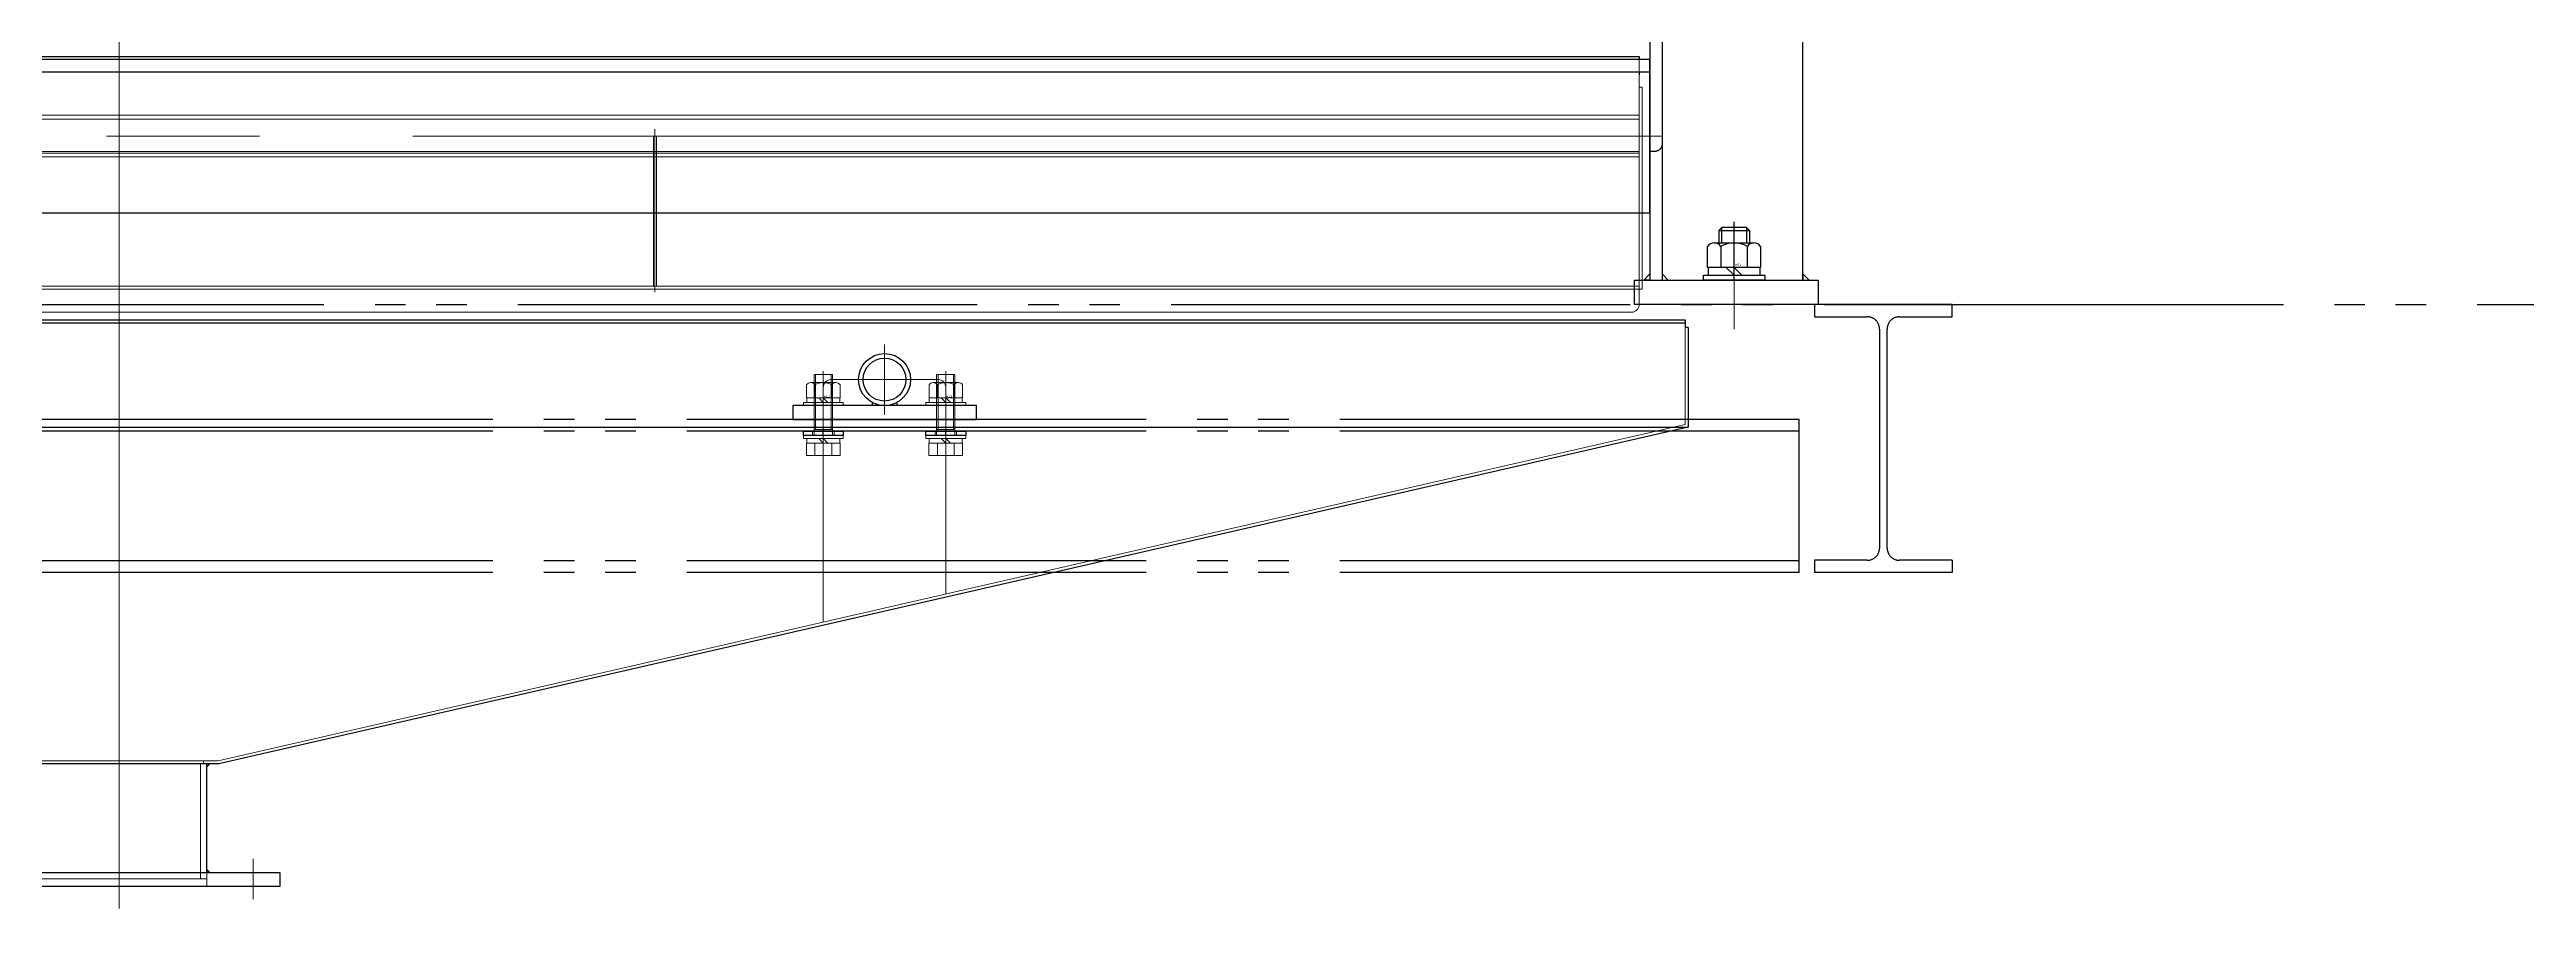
# Model space of a CAD drawing. Units: millimetres at full size. Extents: x -18456 to 18937, y -12290 to 13871.
# Drawn here: x -11171 to -6317, y -7330 to -5647 of the extents above; entities that cross this region are included whole.
import ezdxf
from ezdxf.enums import TextEntityAlignment as Align

# ---------------------------------------------------------------- set-up
doc = ezdxf.new("R2010")
doc.units = ezdxf.units.MM
doc.header["$LTSCALE"] = 100
doc.linetypes.add('CHAIN2', pattern=[12, 9, -1, 1, -1])
doc.linetypes.add('DOUBLE_CHAIN2', pattern=[12.8, 9, -1, 0.6, -0.6, 0.6, -1])
for name, color, linetype in [('0-2_0', 2, 'Continuous'), ('0-3_06_PHANTOM', 2, 'DOUBLE_CHAIN2'), ('0-4_08_DIM', 3, 'Continuous'), ('0-6_10_DRAFT', 1, 'Continuous')]:
    doc.layers.add(name, color=color, linetype=linetype)
doc.layers.add('0-7_05_CENTER', color=2, linetype='CHAIN2', lineweight=18)
doc.layers.add('0-8_04_HIDDEN', color=7, linetype='Continuous', lineweight=18)
doc.styles.add('ＭＳ ゴシック', font='')
doc.styles.get('ＭＳ ゴシック').set_extended_font_data('MS Gothic')

# ---------------------------------------------------------------- blocks, each defined once
blk = doc.blocks.new('A$C7E805CF0_1_1')
at = {"layer": '0-7_05_CENTER'}
for p, q in [((-40, 1008.26), (-40, -1008.26)), ((-178, 0), (31.95, 0)), ((-141.83, -350), (-35.54, -350))]:
    blk.add_line(p, q, dxfattribs=at)
at = {"layer": '0-8_04_HIDDEN'}
for p, q in [((-155, -988), (-155, 988)), ((-138, -993), (-138, 993)), ((-51.1, 993), (-51.1, -993)), ((-28.9, -993), (-28.9, 993)), ((10, -993), (10, 993)), ((12, 993), (12, -993)), ((12, -993), (-150, -993)), ((-8, -993), (-8, -995))]:
    blk.add_line(p, q, dxfattribs=at)
at = {"layer": '0-8_04_HIDDEN', "color": 3}
blk.add_line((-50, -993), (-50, 993), dxfattribs=at)
at = {"layer": '0-8_04_HIDDEN'}
blk.add_lwpolyline([(-8, -995), (-140, -995), (-140, 995)], dxfattribs=at)
for points in [[(-53.6, -993), (-26.4, -993), (-26.4, 993), (-53.6, 993)], [(-138, -351), (-40, -351), (-40, -349), (-138, -349)]]:
    blk.add_lwpolyline(points, close=True, dxfattribs=at)
blk.add_arc((-150, -988), 5, 180, 270, dxfattribs=at)
blk = doc.blocks.new('A$C448B04A9_1_1')
at = {"layer": '0-3_06_PHANTOM', "color": 7}
for p, q in [((3, 100), (0, 100)), ((0, 0), (0, 100)), ((8, 18), (8, 95)), ((0, 0), (100, 0)), ((95, 8), (18, 8)), ((100, 3), (100, 0))]:
    blk.add_line(p, q, dxfattribs=at)
for centre, radius, start, end in [((3, 95), 5, 0, 90), ((18, 18), 10, 180, 270), ((95, 3), 5, 0, 90)]:
    blk.add_arc(centre, radius, start, end, dxfattribs=at)
blk = doc.blocks.new('A$C42EA7A30_1_1')
at = {"layer": '0-2_0', "color": 134}
for p, q in [((1008, 1230), (1008, 16)), ((-1000, 152), (1000, 152))]:
    blk.add_line(p, q, dxfattribs=at)
for points in [[(1090, 1230), (1000, 1230), (1000, 16), (1100, 16), (1100, 1220)], [(-1000, 60), (1000, 60), (1000, 160), (-1000, 160)], [(1110, 0), (990, 0), (990, 16), (1110, 16)]]:
    blk.add_lwpolyline(points, close=True, dxfattribs=at)
at = {"layer": '0-4_08_DIM'}
for points in [[(1000, 16), (996, 16), (1000, 20)], [(1008, 16), (1012, 16), (1008, 20)], [(1100, 16), (1104, 16), (1100, 20)]]:
    blk.add_lwpolyline(points, close=True, dxfattribs=at)
at = {"layer": '0-7_05_CENTER'}
for p, q in [((0, 1263.28), (0, -32.62)), ((1055, -16.06), (1055, 31.59))]:
    blk.add_line(p, q, dxfattribs=at)
at = {"layer": '0-8_04_HIDDEN', "xscale": -1, "rotation": 180}
blk.add_blockref('A$C448B04A9_1_1', (1000, 200), dxfattribs=at)
blk = doc.blocks.new('M20Nz_1_1')
at = {"layer": '0-2_0', "color": 134}
for p, q in [((-10, 32.3), (-8, 34.3)), ((-8.2, 34.1), (-8.2, 24.3)), ((8, 34.3), (-8, 34.3)), ((8.2, 34.1), (8.2, 24.3)), ((-17.3, 8.3), (-17.3, 21.98)), ((-12.97, 24.3), (12.97, 24.3)), ((-10, 32.3), (-10, 24.3)), ((-8.65, 21.98), (-8.65, 8.3)), ((8.65, 8.3), (8.65, 21.98)), ((10, 32.3), (10, 24.3)), ((17.3, 21.98), (17.3, 8.3)), ((17.3, 8.3), (-17.3, 8.3)), ((-16.9, 8.3), (-16.9, 3.2)), ((-5.1, 8.3), (0, 3.2)), ((0, 8.3), (5.1, 3.2)), ((16.9, 8.3), (16.9, 3.2))]:
    blk.add_line(p, q, dxfattribs=at)
at = {"layer": '0-2_0', "color": 134, "linetype": 'CHAIN2'}
blk.add_line((0, 0), (0, 38.11), dxfattribs=at)
at = {"layer": '0-2_0', "color": 134}
blk.add_lwpolyline([(-10, 32.3), (10, 32.3), (8, 34.3)], dxfattribs=at)
blk.add_lwpolyline([(-20, 3.2), (20, 3.2), (20, 0), (-20, 0)], close=True, dxfattribs=at)
for centre, radius, start, end in [((-12.97, 19.11), 5.19, 33.626, 146.374), ((0, 7), 17.3, 60, 120), ((12.97, 19.11), 5.19, 33.626, 146.374)]:
    blk.add_arc(centre, radius, start, end, dxfattribs=at)
at = {"layer": '0-6_10_DRAFT', "style": 'ＭＳ ゴシック', "width": 0.6}
blk.add_text('Ｍ２０', height=1.571, dxfattribs=at).set_placement((0.89, 8.62), align=Align.BOTTOM_LEFT)
blk = doc.blocks.new('A$C3DA434D9_1_1')
at = {"layer": '0-2_0', "color": 134}
for p, q in [((10, -1023), (10, 1023)), ((10, 1023), (15, 1023)), ((12, -1023), (12, 1023)), ((15, 1025), (15, 1023)), ((15, 1025), (80, 1025)), ((80, 1025), (300, 65)), ((300, 65), (300, -65)), ((371, 57.15), (300, 57.15))]:
    blk.add_line(p, q, dxfattribs=at)
at = {"layer": '0-2_0', "color": 3}
blk.add_line((80, -1025), (80, 1025), dxfattribs=at)
at = {"layer": '0-2_0', "color": 134}
for points in [[(75, 560), (66, 560), (66, 440), (75, 440)], [(371, 105), (380, 105), (380, -105), (371, -105)]]:
    blk.add_lwpolyline(points, close=True, dxfattribs=at)
at = {"layer": '0-2_0'}
for points in [[(300, 57.15), (300, 59.15), (302, 57.15)], [(371, 57.15), (371, 59.15), (369, 57.15)]]:
    blk.add_lwpolyline(points, close=True, dxfattribs=at)
at = {"layer": '0-2_0', "color": 134}
for radius in [17, 14]:
    blk.add_circle((49, 500), radius, dxfattribs=at)
at = {"layer": '0-2_0', "color": 3}
for start, end in [(90, 104.02083), (255.97917, 270)]:
    blk.add_arc((66, 500), 8.24, start, end, dxfattribs=at)
at = {"layer": '0-6_10_DRAFT'}
blk.add_line((75, 17.23), (75, -17.23), dxfattribs=at)
at = {"layer": '0-7_05_CENTER'}
for p, q in [((59.57, 540), (81.5, 540)), ((49, 522.91), (49, 477.09)), ((71.91, 500), (26.09, 500)), ((59.57, 460), (81.5, 460)), ((361.89, 87.5), (388.42, 87.5)), ((394.39, 0), (-5.56, 0))]:
    blk.add_line(p, q, dxfattribs=at)
at = {"layer": '0-8_04_HIDDEN'}
for p, q in [((15, 1023), (78.41, 1023)), ((78.41, 1023), (298, 64.77)), ((49, 517), (49, 535)), ((54, 540), (189.09, 540)), ((49, 483), (49, 465)), ((54, 460), (207.43, 460)), ((298, 64.77), (298, -64.77)), ((300, 55), (298, 55)), ((375, 53.15), (300, 53.15)), ((371, 57.15), (380, 57.15)), ((375, 57.15), (375, -57.15))]:
    blk.add_line(p, q, dxfattribs=at)
for centre, start, end in [((54, 535), 90, 180), ((54, 465), 180, 270)]:
    blk.add_arc(centre, 5, start, end, dxfattribs=at)
blk = doc.blocks.new('A$C4D316DC8_1_1')
at = {"layer": '0-8_04_HIDDEN'}
for p, q in [((-13, 2), (13, 2)), ((-13, 2), (-13, 0)), ((-13, 0), (13, 0)), ((-10.97, 13), (10.97, 13)), ((-10.97, 5), (-10.97, 13)), ((-10.97, 5), (10.97, 5)), ((-10.75, 5), (-10.75, 2)), ((-6, -40), (-6, 0)), ((-5.48, 5), (-5.48, 13)), ((0, 2), (-3, 5)), ((0, 5), (3, 2)), ((5.48, 5), (5.48, 13)), ((6, -40), (6, 0)), ((10.75, 2), (10.75, 5)), ((10.97, 5), (10.97, 13)), ((13, 0), (13, 2)), ((-6, -4), (6, -4)), ((-5.05, -40), (-5.05, -4)), ((5.05, -40), (5.05, -4)), ((-6, -40), (6, -40))]:
    blk.add_line(p, q, dxfattribs=at)
at = {"layer": '0-8_04_HIDDEN', "linetype": 'CHAIN2'}
blk.add_line((0, -42.16), (0, 15.24), dxfattribs=at)
at = {"layer": '0-6_10_DRAFT', "style": 'ＭＳ ゴシック', "width": 1.8}
blk.add_text('BT-M12x45L,SW,PW', height=0.2199, dxfattribs=at).set_placement((6.42, 12.66), align=Align.BOTTOM_LEFT)
blk = doc.blocks.new('ZTQ12-5c_1_1')
at = {"layer": '0-2_0'}
blk.add_lwpolyline([(-13, 0.01), (13, 0.01), (13, -2.85), (-13, -2.85)], close=True, dxfattribs=at)
at = {"layer": '0-6_10_DRAFT'}
blk.add_line((0, 0.01), (0, -2.85), dxfattribs=at)
at = {"layer": '0-8_04_HIDDEN', "color": 2}
for p, q in [((-7, 0.01), (-7, -2.85)), ((7, 0.01), (7, -2.85))]:
    blk.add_line(p, q, dxfattribs=at)
blk = doc.blocks.new('M12Nza_1_1')
at = {"layer": '0-8_04_HIDDEN'}
for p, q in [((-10.95, 5), (-10.95, 13.53)), ((10.95, 5), (-10.95, 5)), ((-10.75, 2), (-10.75, 5)), ((-8.21, 15), (8.21, 15)), ((-5.47, 5), (-5.47, 13.53)), ((0, 2), (-3, 5)), ((0, 5), (3, 2)), ((5.48, 5), (5.48, 13.53)), ((10.75, 5), (10.75, 2)), ((10.95, 13.53), (10.95, 5))]:
    blk.add_line(p, q, dxfattribs=at)
at = {"layer": '0-8_04_HIDDEN', "linetype": 'CHAIN2'}
blk.add_line((0, 0), (0, 15), dxfattribs=at)
at = {"layer": '0-8_04_HIDDEN'}
blk.add_lwpolyline([(-13, 2), (13, 2), (13, 0), (-13, 0)], close=True, dxfattribs=at)
for centre, radius, start, end in [((-8.21, 11.71), 3.29, 33.626, 146.374), ((0, 4.05), 10.95, 60, 120), ((8.21, 11.71), 3.29, 33.626, 146.374)]:
    blk.add_arc(centre, radius, start, end, dxfattribs=at)
at = {"layer": '0-6_10_DRAFT', "style": 'ＭＳ ゴシック', "width": 1.8}
blk.add_text('M12', height=1.1, dxfattribs=at).set_placement((0.31, 5.09), align=Align.BOTTOM_LEFT)
blk = doc.blocks.new('A$C39DF1911_1_1')
at = {"layer": '0-2_0'}
blk.add_blockref('A$C3DA434D9_1_1', (-100, 0), dxfattribs=at)
for name, p, rotation in [('A$C4D316DC8_1_1', (-14.43, 540), 270), ('M12Nza_1_1', (-34, 540), 90), ('ZTQ12-5c_1_1', (-14.43, 540), 270), ('A$C4D316DC8_1_1', (-14.43, 460), 270), ('M12Nza_1_1', (-34, 460), 90), ('ZTQ12-5c_1_1', (-14.43, 460), 270)]:
    blk.add_blockref(name, p, dxfattribs=dict(at, rotation=rotation))
blk = doc.blocks.new('KK0717590588_1_1')
at = {"layer": '0-3_06_PHANTOM', "color": 7}
for p, q in [((-45, 175), (45, 175)), ((-45, 167), (-45, 175)), ((-45, 167), (-10.5, 167)), ((-2.5, 159), (-2.5, 16)), ((2.5, 16), (2.5, 159))]:
    blk.add_line(p, q, dxfattribs=at)
for points in [[(10.5, 167), (45, 167), (45, 175)], [(-45, 0), (45, 0), (45, 8), (10.5, 8)], [(-10.5, 8), (-45, 8), (-45, 0)]]:
    blk.add_lwpolyline(points, dxfattribs=at)
for centre, start, end in [((-10.5, 159), 0, 90), ((10.5, 159), 90, 180), ((-10.5, 16), 270, 0), ((10.5, 16), 180, 270)]:
    blk.add_arc(centre, 8, start, end, dxfattribs=at)

msp = doc.modelspace()

# ---------------------------------------------------------------- linework, layer by layer
at = {"layer": '0-2_0', "color": 134}
for p, q in [((-14013.9, -5660.7), (-8055.9, -5660.7)), ((-8055.9, -5660.7), (-8055.9, -5666.7)), ((-8055.9, -5690.7), (-8055.9, -5696.7))]:
    msp.add_line(p, q, dxfattribs=at)
msp.add_lwpolyline([(-14013.9, -5696.7), (-14013.9, -5690.7), (-8055.9, -5690.7)], dxfattribs=at)
at = {"layer": '0-3_06_PHANTOM', "color": 7}
for p, q in [((-16653.5, -6146.7), (16869.4, -6146.7)), ((-7742.4, -6371.7), (-14327.4, -6371.7)), ((-7742.4, -6394.8), (-14327.4, -6394.8)), ((-7742.4, -6671.7), (-7742.4, -6371.7)), ((-7742.4, -6648.6), (-14327.4, -6648.6)), ((-7742.4, -6671.7), (-14327.4, -6671.7))]:
    msp.add_line(p, q, dxfattribs=at)

# ---------------------------------------------------------------- block references
at = {"layer": '0-2_0', "xscale": 3, "yscale": 3}
for name, p in [('A$C42EA7A30_1_1', (-11034.9, -6146.7)), ('M20Nz_1_1', (-7869.9, -6098.7))]:
    msp.add_blockref(name, p, dxfattribs=at)
at = {"layer": '0-2_0', "xscale": 3, "yscale": 3, "rotation": 270}
msp.add_blockref('A$C39DF1911_1_1', (-11034.9, -6446.7), dxfattribs=at)
at = {"layer": '0-3_06_PHANTOM', "xscale": 3, "yscale": 3, "rotation": 180}
msp.add_blockref('KK0717590588_1_1', (-7577.4, -6146.7), dxfattribs=at)
at = {"layer": '0-8_04_HIDDEN', "xscale": 3, "yscale": 3, "rotation": 90}
msp.add_blockref('A$C7E805CF0_1_1', (-11034.9, -5696.7), dxfattribs=at)

doc.saveas('drawing.dxf')
